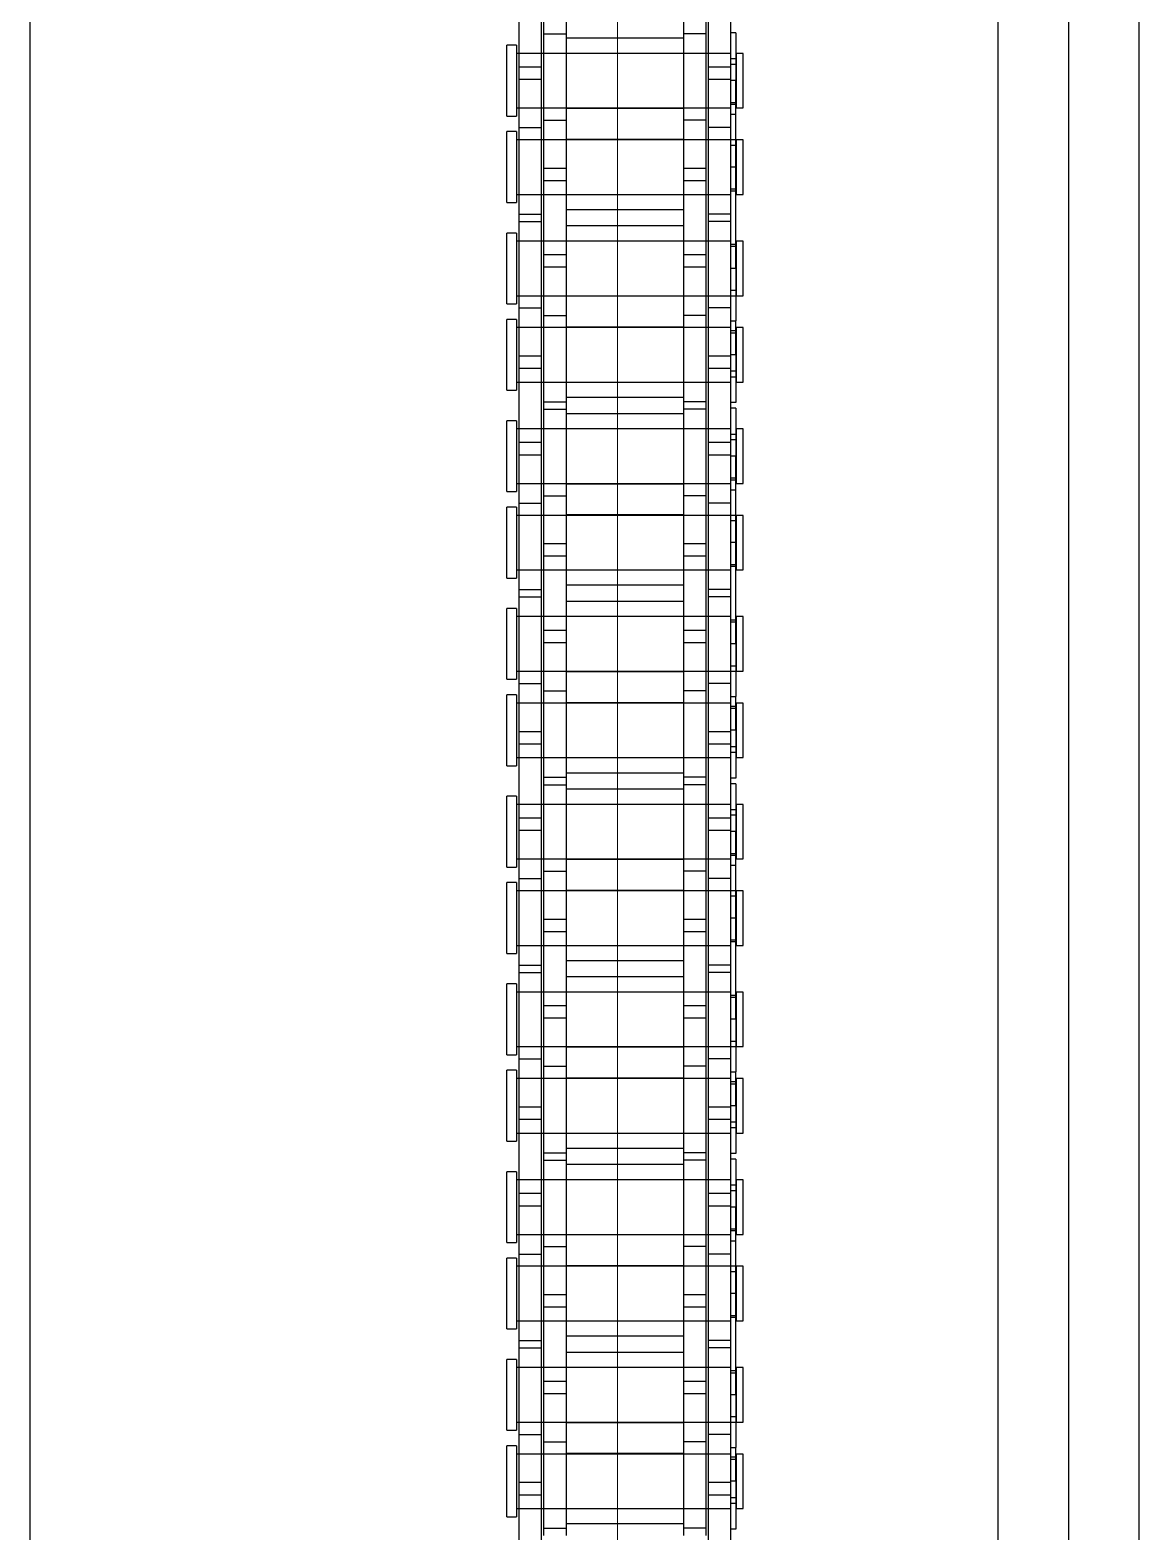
# Model space of a CAD drawing. Header units: metres. Extents: x 0 to 63075, y 0 to 44550.
# Drawn here: x 14529.8 to 14604.8, y 27604.5 to 27706.1 of the extents above; entities that cross this region are included whole.
import ezdxf

# ---------------------------------------------------------------- set-up
doc = ezdxf.new("R2010")
doc.units = ezdxf.units.M
doc.header["$LTSCALE"] = 75
for name, pattern in [('CENTER2', [28.575, 19.05, -3.175, 3.175, -3.175]), ('CENTERX2', [101.6, 63.5, -12.7, 12.7, -12.7]), ('HIDDEN2', [4.7625, 3.175, -1.5875])]:
    doc.linetypes.add(name, pattern=pattern)
for name, color, linetype in [('SC1', 7, 'CENTER2'), ('SDM', 7, 'Continuous'), ('SL4', 4, 'Continuous'), ('ST1', 7, 'HIDDEN2')]:
    doc.layers.add(name, color=color, linetype=linetype)

# ---------------------------------------------------------------- blocks, each defined once
blk = doc.blocks.new('A$Ca53c419a')
at = {"layer": 'SL4'}
for p, q in [((2339.74, 281.24), (3664.71, 281.24)), ((2339.74, 215.76), (3664.71, 215.76)), ((3664.71, 206.24), (2339.74, 206.24))]:
    blk.add_line(p, q, dxfattribs=at)
at = {"layer": 'ST1'}
for p, q in [((3175.73, 249), (3180.53, 249)), ((3175.73, 249), (3175.73, 248.34)), ((3180.53, 248.34), (3180.53, 249)), ((3181.58, 249), (3186.37, 249)), ((3181.58, 249), (3181.58, 248.34)), ((3186.37, 248.34), (3186.37, 249)), ((3188.43, 249), (3193.23, 249)), ((3188.43, 249), (3188.43, 248.34)), ((3193.23, 248.34), (3193.23, 249)), ((3194.28, 249), (3199.07, 249)), ((3194.28, 249), (3194.28, 248.34)), ((3199.07, 248.34), (3199.07, 249)), ((3201.13, 249), (3205.93, 249)), ((3201.13, 249), (3201.13, 248.34)), ((3205.93, 248.34), (3205.93, 249)), ((3206.98, 249), (3211.77, 249)), ((3206.98, 249), (3206.98, 248.34)), ((3211.77, 248.34), (3211.77, 249)), ((3213.83, 249), (3218.63, 249)), ((3213.83, 249), (3213.83, 248.34)), ((3218.63, 248.34), (3218.63, 249)), ((3219.68, 249), (3224.47, 249)), ((3219.68, 249), (3219.68, 248.34)), ((3224.47, 248.34), (3224.47, 249)), ((3226.53, 249), (3231.33, 249)), ((3226.53, 249), (3226.53, 248.34)), ((3231.33, 248.34), (3231.33, 249)), ((3232.38, 249), (3237.17, 249)), ((3232.38, 249), (3232.38, 248.34)), ((3237.17, 248.34), (3237.17, 249)), ((3239.23, 249), (3244.03, 249)), ((3239.23, 249), (3239.23, 248.34)), ((3244.03, 248.34), (3244.03, 249)), ((3245.08, 249), (3249.87, 249)), ((3245.08, 249), (3245.08, 248.34)), ((3249.87, 248.34), (3249.87, 249)), ((3251.93, 249), (3256.73, 249)), ((3251.93, 249), (3251.93, 248.34)), ((3256.73, 248.34), (3256.73, 249)), ((3257.78, 249), (3262.57, 249)), ((3257.78, 249), (3257.78, 248.34)), ((3262.57, 248.34), (3262.57, 249)), ((3264.63, 249), (3269.43, 249)), ((3264.63, 249), (3264.63, 248.34)), ((3269.43, 248.34), (3269.43, 249)), ((3270.48, 249), (3275.27, 249)), ((3270.48, 249), (3270.48, 248.34)), ((3275.27, 248.34), (3275.27, 249)), ((3168.1, 248.16), (3177.2, 248.16)), ((3180.53, 248.34), (3175.73, 248.34)), ((3176.28, 248.34), (3176.28, 233.84)), ((3176.28, 248.16), (3176.28, 246.64)), ((3177.2, 248.16), (3178.06, 248.16)), ((3177.2, 246.64), (3177.2, 248.16)), ((3178.06, 248.16), (3187.15, 248.16)), ((3178.06, 248.16), (3178.06, 246.64)), ((3179.97, 233.84), (3179.97, 248.34)), ((3179.97, 246.64), (3179.97, 248.16)), ((3181.3, 248.16), (3181.3, 246.64)), ((3186.37, 248.34), (3181.58, 248.34)), ((3182.13, 248.34), (3182.13, 233.84)), ((3182.13, 248.16), (3182.13, 246.64)), ((3185.82, 233.84), (3185.82, 248.34)), ((3185.82, 246.64), (3185.82, 248.16)), ((3187.15, 248.16), (3187.15, 246.64)), ((3187.15, 248.16), (3193.5, 248.16)), ((3187.65, 248.16), (3187.65, 246.64)), ((3193.23, 248.34), (3188.43, 248.34)), ((3188.98, 248.34), (3188.98, 233.84)), ((3188.98, 248.16), (3188.98, 246.64)), ((3192.67, 233.84), (3192.67, 248.34)), ((3192.67, 246.64), (3192.67, 248.16)), ((3193.5, 248.16), (3193.5, 246.64)), ((3193.5, 248.16), (3202.6, 248.16)), ((3199.07, 248.34), (3194.28, 248.34)), ((3194.83, 248.34), (3194.83, 233.84)), ((3194.83, 248.16), (3194.83, 246.64)), ((3196.75, 246.64), (3196.75, 248.16)), ((3197.61, 248.16), (3197.61, 246.64)), ((3198.52, 233.84), (3198.52, 248.34)), ((3198.52, 246.64), (3198.52, 248.16)), ((3205.93, 248.34), (3201.13, 248.34)), ((3201.68, 248.34), (3201.68, 233.84)), ((3201.68, 248.16), (3201.68, 246.64)), ((3202.6, 248.16), (3203.46, 248.16)), ((3202.6, 246.64), (3202.6, 248.16)), ((3203.46, 248.16), (3212.55, 248.16)), ((3203.46, 248.16), (3203.46, 246.64)), ((3205.37, 233.84), (3205.37, 248.34)), ((3205.37, 246.64), (3205.37, 248.16)), ((3206.7, 248.16), (3206.7, 246.64)), ((3211.77, 248.34), (3206.98, 248.34)), ((3207.53, 248.34), (3207.53, 233.84)), ((3207.53, 248.16), (3207.53, 246.64)), ((3211.22, 233.84), (3211.22, 248.34)), ((3211.22, 246.64), (3211.22, 248.16)), ((3212.55, 248.16), (3212.55, 246.64)), ((3212.55, 248.16), (3218.9, 248.16)), ((3213.05, 248.16), (3213.05, 246.64)), ((3218.63, 248.34), (3213.83, 248.34)), ((3214.38, 248.34), (3214.38, 233.84)), ((3214.38, 248.16), (3214.38, 246.64)), ((3218.07, 233.84), (3218.07, 248.34)), ((3218.07, 246.64), (3218.07, 248.16)), ((3218.9, 248.16), (3218.9, 246.64)), ((3218.9, 248.16), (3228, 248.16)), ((3224.47, 248.34), (3219.68, 248.34)), ((3220.23, 248.34), (3220.23, 233.84)), ((3220.23, 248.16), (3220.23, 246.64)), ((3222.15, 246.64), (3222.15, 248.16)), ((3223.01, 248.16), (3223.01, 246.64)), ((3223.92, 233.84), (3223.92, 248.34)), ((3223.92, 246.64), (3223.92, 248.16)), ((3231.33, 248.34), (3226.53, 248.34)), ((3227.08, 248.34), (3227.08, 233.84)), ((3227.08, 248.16), (3227.08, 246.64)), ((3228, 248.16), (3228.86, 248.16)), ((3228, 246.64), (3228, 248.16)), ((3228.86, 248.16), (3237.95, 248.16)), ((3228.86, 248.16), (3228.86, 246.64)), ((3230.77, 233.84), (3230.77, 248.34)), ((3230.77, 246.64), (3230.77, 248.16)), ((3232.1, 248.16), (3232.1, 246.64)), ((3237.17, 248.34), (3232.38, 248.34)), ((3232.93, 248.34), (3232.93, 233.84)), ((3232.93, 248.16), (3232.93, 246.64)), ((3236.62, 233.84), (3236.62, 248.34)), ((3236.62, 246.64), (3236.62, 248.16)), ((3237.95, 248.16), (3237.95, 246.64)), ((3237.95, 248.16), (3244.3, 248.16)), ((3238.45, 248.16), (3238.45, 246.64)), ((3244.03, 248.34), (3239.23, 248.34)), ((3239.78, 248.34), (3239.78, 233.84)), ((3239.78, 248.16), (3239.78, 246.64)), ((3243.47, 233.84), (3243.47, 248.34)), ((3243.47, 246.64), (3243.47, 248.16)), ((3244.3, 248.16), (3244.3, 246.64)), ((3244.3, 248.16), (3253.4, 248.16)), ((3249.87, 248.34), (3245.08, 248.34)), ((3245.63, 248.34), (3245.63, 233.84)), ((3245.63, 248.16), (3245.63, 246.64)), ((3247.55, 246.64), (3247.55, 248.16)), ((3248.41, 248.16), (3248.41, 246.64)), ((3249.32, 233.84), (3249.32, 248.34)), ((3249.32, 246.64), (3249.32, 248.16)), ((3256.73, 248.34), (3251.93, 248.34)), ((3252.48, 248.34), (3252.48, 233.84)), ((3252.48, 248.16), (3252.48, 246.64)), ((3253.4, 248.16), (3254.26, 248.16)), ((3253.4, 246.64), (3253.4, 248.16)), ((3254.26, 248.16), (3263.35, 248.16)), ((3254.26, 248.16), (3254.26, 246.64)), ((3256.17, 233.84), (3256.17, 248.34)), ((3256.17, 246.64), (3256.17, 248.16)), ((3257.5, 248.16), (3257.5, 246.64)), ((3262.57, 248.34), (3257.78, 248.34)), ((3258.33, 248.34), (3258.33, 233.84)), ((3258.33, 248.16), (3258.33, 246.64)), ((3262.02, 233.84), (3262.02, 248.34)), ((3262.02, 246.64), (3262.02, 248.16)), ((3263.35, 248.16), (3263.35, 246.64)), ((3263.35, 248.16), (3269.7, 248.16)), ((3263.85, 248.16), (3263.85, 246.64)), ((3269.43, 248.34), (3264.63, 248.34)), ((3265.18, 248.34), (3265.18, 233.84)), ((3265.18, 248.16), (3265.18, 246.64)), ((3268.87, 233.84), (3268.87, 248.34)), ((3268.87, 246.64), (3268.87, 248.16)), ((3269.7, 248.16), (3269.7, 246.64)), ((3269.7, 248.16), (3278.8, 248.16)), ((3275.27, 248.34), (3270.48, 248.34)), ((3271.03, 248.34), (3271.03, 233.84)), ((3271.03, 248.16), (3271.03, 246.64)), ((3272.95, 246.64), (3272.95, 248.16)), ((3273.81, 248.16), (3273.81, 246.64)), ((3274.72, 233.84), (3274.72, 248.34)), ((3274.72, 246.64), (3274.72, 248.16)), ((3168.1, 246.64), (3177.2, 246.64)), ((3174.45, 246.48), (3180.8, 246.48)), ((3174.95, 246.48), (3174.95, 244.96)), ((3176.28, 246.48), (3176.28, 244.96)), ((3177.2, 246.64), (3178.06, 246.64)), ((3178.06, 246.64), (3187.15, 246.64)), ((3179.97, 244.96), (3179.97, 246.48)), ((3180.8, 246.48), (3180.8, 244.96)), ((3180.8, 246.48), (3189.9, 246.48)), ((3182.13, 246.48), (3182.13, 244.96)), ((3184.05, 244.96), (3184.05, 246.48)), ((3184.91, 246.48), (3184.91, 244.96)), ((3185.82, 244.96), (3185.82, 246.48)), ((3187.15, 246.64), (3193.5, 246.64)), ((3188.98, 246.48), (3188.98, 244.96)), ((3189.9, 246.48), (3190.76, 246.48)), ((3189.9, 244.96), (3189.9, 246.48)), ((3190.76, 246.48), (3199.85, 246.48)), ((3190.76, 246.48), (3190.76, 244.96)), ((3192.67, 244.96), (3192.67, 246.48)), ((3193.5, 246.64), (3202.6, 246.64)), ((3194, 246.48), (3194, 244.96)), ((3194.83, 246.48), (3194.83, 244.96)), ((3198.52, 244.96), (3198.52, 246.48)), ((3199.85, 246.48), (3199.85, 244.96)), ((3199.85, 246.48), (3206.2, 246.48)), ((3200.35, 246.48), (3200.35, 244.96)), ((3201.68, 246.48), (3201.68, 244.96)), ((3202.6, 246.64), (3203.46, 246.64)), ((3203.46, 246.64), (3212.55, 246.64)), ((3205.37, 244.96), (3205.37, 246.48)), ((3206.2, 246.48), (3206.2, 244.96)), ((3206.2, 246.48), (3215.3, 246.48)), ((3207.53, 246.48), (3207.53, 244.96)), ((3209.45, 244.96), (3209.45, 246.48)), ((3210.31, 246.48), (3210.31, 244.96)), ((3211.22, 244.96), (3211.22, 246.48)), ((3212.55, 246.64), (3218.9, 246.64)), ((3214.38, 246.48), (3214.38, 244.96)), ((3215.3, 246.48), (3216.16, 246.48)), ((3215.3, 244.96), (3215.3, 246.48)), ((3216.16, 246.48), (3225.25, 246.48)), ((3216.16, 246.48), (3216.16, 244.96)), ((3218.07, 244.96), (3218.07, 246.48)), ((3218.9, 246.64), (3228, 246.64)), ((3219.4, 246.48), (3219.4, 244.96)), ((3220.23, 246.48), (3220.23, 244.96)), ((3223.92, 244.96), (3223.92, 246.48)), ((3225.25, 246.48), (3225.25, 244.96)), ((3225.25, 246.48), (3231.6, 246.48)), ((3225.75, 246.48), (3225.75, 244.96)), ((3227.08, 246.48), (3227.08, 244.96)), ((3228, 246.64), (3228.86, 246.64)), ((3228.86, 246.64), (3237.95, 246.64)), ((3230.77, 244.96), (3230.77, 246.48)), ((3231.6, 246.48), (3231.6, 244.96)), ((3231.6, 246.48), (3240.7, 246.48)), ((3232.93, 246.48), (3232.93, 244.96)), ((3234.85, 244.96), (3234.85, 246.48)), ((3235.71, 246.48), (3235.71, 244.96)), ((3236.62, 244.96), (3236.62, 246.48)), ((3237.95, 246.64), (3244.3, 246.64)), ((3239.78, 246.48), (3239.78, 244.96)), ((3240.7, 246.48), (3241.56, 246.48)), ((3240.7, 244.96), (3240.7, 246.48)), ((3241.56, 246.48), (3250.65, 246.48)), ((3241.56, 246.48), (3241.56, 244.96)), ((3243.47, 244.96), (3243.47, 246.48)), ((3244.3, 246.64), (3253.4, 246.64)), ((3244.8, 246.48), (3244.8, 244.96)), ((3245.63, 246.48), (3245.63, 244.96)), ((3249.32, 244.96), (3249.32, 246.48)), ((3250.65, 246.48), (3250.65, 244.96)), ((3250.65, 246.48), (3257, 246.48)), ((3251.15, 246.48), (3251.15, 244.96)), ((3252.48, 246.48), (3252.48, 244.96)), ((3253.4, 246.64), (3254.26, 246.64)), ((3254.26, 246.64), (3263.35, 246.64)), ((3256.17, 244.96), (3256.17, 246.48)), ((3257, 246.48), (3257, 244.96)), ((3257, 246.48), (3266.1, 246.48)), ((3258.33, 246.48), (3258.33, 244.96)), ((3260.25, 244.96), (3260.25, 246.48)), ((3261.11, 246.48), (3261.11, 244.96)), ((3262.02, 244.96), (3262.02, 246.48)), ((3263.35, 246.64), (3269.7, 246.64)), ((3265.18, 246.48), (3265.18, 244.96)), ((3266.1, 246.48), (3266.96, 246.48)), ((3266.1, 244.96), (3266.1, 246.48)), ((3266.96, 246.48), (3276.05, 246.48)), ((3266.96, 246.48), (3266.96, 244.96)), ((3268.87, 244.96), (3268.87, 246.48)), ((3269.7, 246.64), (3278.8, 246.64)), ((3270.2, 246.48), (3270.2, 244.96)), ((3271.03, 246.48), (3271.03, 244.96)), ((3274.72, 244.96), (3274.72, 246.48)), ((3276.05, 246.48), (3276.05, 244.96)), ((3276.05, 246.48), (3282.4, 246.48)), ((3174.45, 244.96), (3180.8, 244.96)), ((3175.24, 237.03), (3175.24, 244.96)), ((3176.28, 244.96), (3176.28, 237.03)), ((3179.97, 237.03), (3179.97, 244.96)), ((3180.02, 244.96), (3180.02, 237.03)), ((3180.8, 244.96), (3189.9, 244.96)), ((3182.09, 237.03), (3182.09, 244.96)), ((3182.13, 244.96), (3182.13, 237.03)), ((3185.82, 237.03), (3185.82, 244.96)), ((3186.87, 244.96), (3186.87, 237.03)), ((3187.94, 237.03), (3187.94, 244.96)), ((3188.98, 244.96), (3188.98, 237.03)), ((3189.9, 244.96), (3190.76, 244.96)), ((3190.76, 244.96), (3199.85, 244.96)), ((3192.67, 237.03), (3192.67, 244.96)), ((3192.72, 244.96), (3192.72, 237.03)), ((3194.79, 237.03), (3194.79, 244.96)), ((3194.83, 244.96), (3194.83, 237.03)), ((3198.52, 237.03), (3198.52, 244.96)), ((3199.57, 244.96), (3199.57, 237.03)), ((3199.85, 244.96), (3206.2, 244.96)), ((3200.64, 237.03), (3200.64, 244.96)), ((3201.68, 244.96), (3201.68, 237.03)), ((3205.37, 237.03), (3205.37, 244.96)), ((3205.42, 244.96), (3205.42, 237.03)), ((3206.2, 244.96), (3215.3, 244.96)), ((3207.49, 237.03), (3207.49, 244.96)), ((3207.53, 244.96), (3207.53, 237.03)), ((3211.22, 237.03), (3211.22, 244.96)), ((3212.27, 244.96), (3212.27, 237.03)), ((3213.34, 237.03), (3213.34, 244.96)), ((3214.38, 244.96), (3214.38, 237.03)), ((3215.3, 244.96), (3216.16, 244.96)), ((3216.16, 244.96), (3225.25, 244.96)), ((3218.07, 237.03), (3218.07, 244.96)), ((3218.12, 244.96), (3218.12, 237.03)), ((3220.19, 237.03), (3220.19, 244.96)), ((3220.23, 244.96), (3220.23, 237.03)), ((3223.92, 237.03), (3223.92, 244.96)), ((3224.97, 244.96), (3224.97, 237.03)), ((3225.25, 244.96), (3231.6, 244.96)), ((3226.04, 237.03), (3226.04, 244.96)), ((3227.08, 244.96), (3227.08, 237.03)), ((3230.77, 237.03), (3230.77, 244.96)), ((3230.82, 244.96), (3230.82, 237.03)), ((3231.6, 244.96), (3240.7, 244.96)), ((3232.89, 237.03), (3232.89, 244.96)), ((3232.93, 244.96), (3232.93, 237.03)), ((3236.62, 237.03), (3236.62, 244.96)), ((3237.67, 244.96), (3237.67, 237.03)), ((3238.74, 237.03), (3238.74, 244.96)), ((3239.78, 244.96), (3239.78, 237.03)), ((3240.7, 244.96), (3241.56, 244.96)), ((3241.56, 244.96), (3250.65, 244.96)), ((3243.47, 237.03), (3243.47, 244.96)), ((3243.52, 244.96), (3243.52, 237.03)), ((3245.59, 237.03), (3245.59, 244.96)), ((3245.63, 244.96), (3245.63, 237.03)), ((3249.32, 237.03), (3249.32, 244.96)), ((3250.37, 244.96), (3250.37, 237.03)), ((3250.65, 244.96), (3257, 244.96)), ((3251.44, 237.03), (3251.44, 244.96)), ((3252.48, 244.96), (3252.48, 237.03)), ((3256.17, 237.03), (3256.17, 244.96)), ((3256.22, 244.96), (3256.22, 237.03)), ((3257, 244.96), (3266.1, 244.96)), ((3258.29, 237.03), (3258.29, 244.96)), ((3258.33, 244.96), (3258.33, 237.03)), ((3262.02, 237.03), (3262.02, 244.96)), ((3263.07, 244.96), (3263.07, 237.03)), ((3264.14, 237.03), (3264.14, 244.96)), ((3265.18, 244.96), (3265.18, 237.03)), ((3266.1, 244.96), (3266.96, 244.96)), ((3266.96, 244.96), (3276.05, 244.96)), ((3268.87, 237.03), (3268.87, 244.96)), ((3268.92, 244.96), (3268.92, 237.03)), ((3270.99, 237.03), (3270.99, 244.96)), ((3271.03, 244.96), (3271.03, 237.03)), ((3274.72, 237.03), (3274.72, 244.96)), ((3275.77, 244.96), (3275.77, 237.03)), ((3276.05, 244.96), (3282.4, 244.96)), ((3174.45, 237.03), (3180.8, 237.03)), ((3174.95, 235.51), (3174.95, 237.03)), ((3176.28, 237.03), (3176.28, 235.51)), ((3179.97, 235.51), (3179.97, 237.03)), ((3180.8, 235.51), (3180.8, 237.03)), ((3180.8, 237.03), (3189.9, 237.03)), ((3182.13, 237.03), (3182.13, 235.51)), ((3184.05, 235.51), (3184.05, 237.03)), ((3184.91, 237.03), (3184.91, 235.51)), ((3185.82, 235.51), (3185.82, 237.03)), ((3188.98, 237.03), (3188.98, 235.51)), ((3189.9, 237.03), (3190.76, 237.03)), ((3189.9, 235.51), (3189.9, 237.03)), ((3190.76, 237.03), (3199.85, 237.03)), ((3190.76, 237.03), (3190.76, 235.51)), ((3192.67, 235.51), (3192.67, 237.03)), ((3194, 235.51), (3194, 237.03)), ((3194.83, 237.03), (3194.83, 235.51)), ((3198.52, 235.51), (3198.52, 237.03)), ((3199.85, 235.51), (3199.85, 237.03)), ((3199.85, 237.03), (3206.2, 237.03)), ((3200.35, 235.51), (3200.35, 237.03)), ((3201.68, 237.03), (3201.68, 235.51)), ((3205.37, 235.51), (3205.37, 237.03)), ((3206.2, 235.51), (3206.2, 237.03)), ((3206.2, 237.03), (3215.3, 237.03)), ((3207.53, 237.03), (3207.53, 235.51)), ((3209.45, 235.51), (3209.45, 237.03)), ((3210.31, 237.03), (3210.31, 235.51)), ((3211.22, 235.51), (3211.22, 237.03)), ((3214.38, 237.03), (3214.38, 235.51)), ((3215.3, 237.03), (3216.16, 237.03)), ((3215.3, 235.51), (3215.3, 237.03)), ((3216.16, 237.03), (3225.25, 237.03)), ((3216.16, 237.03), (3216.16, 235.51)), ((3218.07, 235.51), (3218.07, 237.03)), ((3219.4, 235.51), (3219.4, 237.03)), ((3220.23, 237.03), (3220.23, 235.51)), ((3223.92, 235.51), (3223.92, 237.03)), ((3225.25, 235.51), (3225.25, 237.03)), ((3225.25, 237.03), (3231.6, 237.03)), ((3225.75, 235.51), (3225.75, 237.03)), ((3227.08, 237.03), (3227.08, 235.51)), ((3230.77, 235.51), (3230.77, 237.03)), ((3231.6, 235.51), (3231.6, 237.03)), ((3231.6, 237.03), (3240.7, 237.03)), ((3232.93, 237.03), (3232.93, 235.51)), ((3234.85, 235.51), (3234.85, 237.03)), ((3235.71, 237.03), (3235.71, 235.51)), ((3236.62, 235.51), (3236.62, 237.03)), ((3239.78, 237.03), (3239.78, 235.51)), ((3240.7, 237.03), (3241.56, 237.03)), ((3240.7, 235.51), (3240.7, 237.03)), ((3241.56, 237.03), (3250.65, 237.03)), ((3241.56, 237.03), (3241.56, 235.51)), ((3243.47, 235.51), (3243.47, 237.03)), ((3244.8, 235.51), (3244.8, 237.03)), ((3245.63, 237.03), (3245.63, 235.51)), ((3249.32, 235.51), (3249.32, 237.03)), ((3250.65, 235.51), (3250.65, 237.03)), ((3250.65, 237.03), (3257, 237.03)), ((3251.15, 235.51), (3251.15, 237.03)), ((3252.48, 237.03), (3252.48, 235.51)), ((3256.17, 235.51), (3256.17, 237.03)), ((3257, 235.51), (3257, 237.03)), ((3257, 237.03), (3266.1, 237.03)), ((3258.33, 237.03), (3258.33, 235.51)), ((3260.25, 235.51), (3260.25, 237.03)), ((3261.11, 237.03), (3261.11, 235.51)), ((3262.02, 235.51), (3262.02, 237.03)), ((3265.18, 237.03), (3265.18, 235.51)), ((3266.1, 237.03), (3266.96, 237.03)), ((3266.1, 235.51), (3266.1, 237.03)), ((3266.96, 237.03), (3276.05, 237.03)), ((3266.96, 237.03), (3266.96, 235.51)), ((3268.87, 235.51), (3268.87, 237.03)), ((3270.2, 235.51), (3270.2, 237.03)), ((3271.03, 237.03), (3271.03, 235.51)), ((3274.72, 235.51), (3274.72, 237.03)), ((3276.05, 235.51), (3276.05, 237.03)), ((3276.05, 237.03), (3282.4, 237.03)), ((3168.1, 235.36), (3177.2, 235.36)), ((3174.45, 235.51), (3180.8, 235.51)), ((3176.28, 235.36), (3176.28, 233.84)), ((3177.2, 235.36), (3178.06, 235.36)), ((3177.2, 233.84), (3177.2, 235.36)), ((3178.06, 235.36), (3187.15, 235.36)), ((3178.06, 235.36), (3178.06, 233.84)), ((3179.97, 233.84), (3179.97, 235.36)), ((3180.8, 235.51), (3189.9, 235.51)), ((3181.3, 233.84), (3181.3, 235.36)), ((3182.13, 235.36), (3182.13, 233.51)), ((3185.82, 233.84), (3185.82, 235.36)), ((3187.15, 233.84), (3187.15, 235.36)), ((3187.15, 235.36), (3193.5, 235.36)), ((3187.65, 233.84), (3187.65, 235.36)), ((3188.98, 235.36), (3188.98, 233.84)), ((3189.9, 235.51), (3190.76, 235.51)), ((3190.76, 235.51), (3199.85, 235.51)), ((3192.67, 233.51), (3192.67, 235.36)), ((3193.5, 233.84), (3193.5, 235.36)), ((3193.5, 235.36), (3202.6, 235.36)), ((3194.83, 235.36), (3194.83, 233.84)), ((3196.75, 233.84), (3196.75, 235.36)), ((3197.61, 235.36), (3197.61, 233.84)), ((3198.52, 233.84), (3198.52, 235.36)), ((3199.85, 235.51), (3206.2, 235.51)), ((3201.68, 235.36), (3201.68, 233.84)), ((3202.6, 235.36), (3203.46, 235.36)), ((3202.6, 233.84), (3202.6, 235.36)), ((3203.46, 235.36), (3212.55, 235.36)), ((3203.46, 235.36), (3203.46, 233.84)), ((3205.37, 233.84), (3205.37, 235.36)), ((3206.2, 235.51), (3215.3, 235.51)), ((3206.7, 233.84), (3206.7, 235.36)), ((3207.53, 235.36), (3207.53, 233.51)), ((3211.22, 233.84), (3211.22, 235.36)), ((3212.55, 233.84), (3212.55, 235.36)), ((3212.55, 235.36), (3218.9, 235.36)), ((3213.05, 233.84), (3213.05, 235.36)), ((3214.38, 235.36), (3214.38, 233.84)), ((3215.3, 235.51), (3216.16, 235.51)), ((3216.16, 235.51), (3225.25, 235.51)), ((3218.07, 233.51), (3218.07, 235.36)), ((3218.9, 233.84), (3218.9, 235.36)), ((3218.9, 235.36), (3228, 235.36)), ((3220.23, 235.36), (3220.23, 233.84)), ((3222.15, 233.84), (3222.15, 235.36)), ((3223.01, 235.36), (3223.01, 233.84)), ((3223.92, 233.84), (3223.92, 235.36)), ((3225.25, 235.51), (3231.6, 235.51)), ((3227.08, 235.36), (3227.08, 233.84)), ((3228, 235.36), (3228.86, 235.36)), ((3228, 233.84), (3228, 235.36)), ((3228.86, 235.36), (3237.95, 235.36)), ((3228.86, 235.36), (3228.86, 233.84)), ((3230.77, 233.84), (3230.77, 235.36)), ((3231.6, 235.51), (3240.7, 235.51)), ((3232.1, 233.84), (3232.1, 235.36)), ((3232.93, 235.36), (3232.93, 233.51)), ((3236.62, 233.84), (3236.62, 235.36)), ((3237.95, 233.84), (3237.95, 235.36)), ((3237.95, 235.36), (3244.3, 235.36)), ((3238.45, 233.84), (3238.45, 235.36)), ((3239.78, 235.36), (3239.78, 233.84)), ((3240.7, 235.51), (3241.56, 235.51)), ((3241.56, 235.51), (3250.65, 235.51)), ((3243.47, 233.51), (3243.47, 235.36)), ((3244.3, 233.84), (3244.3, 235.36)), ((3244.3, 235.36), (3253.4, 235.36)), ((3245.63, 235.36), (3245.63, 233.84)), ((3247.55, 233.84), (3247.55, 235.36)), ((3248.41, 235.36), (3248.41, 233.84)), ((3249.32, 233.84), (3249.32, 235.36)), ((3250.65, 235.51), (3257, 235.51)), ((3252.48, 235.36), (3252.48, 233.84)), ((3253.4, 235.36), (3254.26, 235.36)), ((3253.4, 233.84), (3253.4, 235.36)), ((3254.26, 235.36), (3263.35, 235.36)), ((3254.26, 235.36), (3254.26, 233.84)), ((3256.17, 233.84), (3256.17, 235.36)), ((3257, 235.51), (3266.1, 235.51)), ((3257.5, 233.84), (3257.5, 235.36)), ((3258.33, 235.36), (3258.33, 233.51)), ((3262.02, 233.84), (3262.02, 235.36)), ((3263.35, 233.84), (3263.35, 235.36)), ((3263.35, 235.36), (3269.7, 235.36)), ((3263.85, 233.84), (3263.85, 235.36)), ((3265.18, 235.36), (3265.18, 233.84)), ((3266.1, 235.51), (3266.96, 235.51)), ((3266.96, 235.51), (3276.05, 235.51)), ((3268.87, 233.51), (3268.87, 235.36)), ((3269.7, 233.84), (3269.7, 235.36)), ((3269.7, 235.36), (3278.8, 235.36)), ((3271.03, 235.36), (3271.03, 233.84)), ((3272.95, 233.84), (3272.95, 235.36)), ((3273.81, 235.36), (3273.81, 233.84)), ((3274.72, 233.84), (3274.72, 235.36)), ((3276.05, 235.51), (3282.4, 235.51)), ((3168.1, 233.84), (3177.2, 233.84)), ((3174.9, 233.51), (3174.9, 233.84)), ((3176.65, 233.84), (3176.65, 233.47)), ((3177.02, 233.51), (3177.02, 233.84)), ((3177.2, 233.84), (3178.06, 233.84)), ((3178.06, 233.84), (3187.15, 233.84)), ((3178.13, 233.51), (3178.13, 233.84)), ((3179.6, 233.47), (3179.6, 233.84)), ((3179.75, 233.51), (3179.75, 233.84)), ((3180.42, 233.84), (3180.42, 233.51)), ((3182.5, 233.84), (3182.5, 233.47)), ((3183.98, 233.51), (3183.98, 233.84)), ((3185.45, 233.47), (3185.45, 233.84)), ((3185.59, 233.51), (3185.59, 233.84)), ((3187.15, 233.84), (3193.5, 233.84)), ((3189.21, 233.51), (3189.21, 233.84)), ((3189.35, 233.84), (3189.35, 233.47)), ((3190.83, 233.51), (3190.83, 233.84)), ((3192.3, 233.47), (3192.3, 233.84)), ((3193.5, 233.84), (3202.6, 233.84)), ((3194.38, 233.51), (3194.38, 233.84)), ((3195.06, 233.51), (3195.06, 233.84)), ((3195.2, 233.84), (3195.2, 233.47)), ((3196.68, 233.51), (3196.68, 233.84)), ((3197.78, 233.51), (3197.78, 233.84)), ((3198.15, 233.47), (3198.15, 233.84)), ((3199.91, 233.51), (3199.91, 233.84)), ((3200.3, 233.51), (3200.3, 233.84)), ((3202.05, 233.84), (3202.05, 233.47)), ((3202.42, 233.51), (3202.42, 233.84)), ((3202.6, 233.84), (3203.46, 233.84)), ((3203.46, 233.84), (3212.55, 233.84)), ((3203.53, 233.51), (3203.53, 233.84)), ((3205, 233.47), (3205, 233.84)), ((3205.15, 233.51), (3205.15, 233.84)), ((3205.82, 233.84), (3205.82, 233.51)), ((3207.9, 233.84), (3207.9, 233.47)), ((3209.38, 233.51), (3209.38, 233.84)), ((3210.85, 233.47), (3210.85, 233.84)), ((3210.99, 233.51), (3210.99, 233.84)), ((3212.55, 233.84), (3218.9, 233.84)), ((3214.61, 233.51), (3214.61, 233.84)), ((3214.75, 233.84), (3214.75, 233.47)), ((3216.23, 233.51), (3216.23, 233.84)), ((3217.7, 233.47), (3217.7, 233.84)), ((3218.9, 233.84), (3228, 233.84)), ((3219.78, 233.51), (3219.78, 233.84)), ((3220.46, 233.51), (3220.46, 233.84)), ((3220.6, 233.84), (3220.6, 233.47)), ((3222.08, 233.51), (3222.08, 233.84)), ((3223.18, 233.51), (3223.18, 233.84)), ((3223.55, 233.47), (3223.55, 233.84)), ((3225.31, 233.51), (3225.31, 233.84)), ((3225.7, 233.51), (3225.7, 233.84)), ((3227.45, 233.84), (3227.45, 233.47)), ((3227.82, 233.51), (3227.82, 233.84)), ((3228, 233.84), (3228.86, 233.84)), ((3228.86, 233.84), (3237.95, 233.84)), ((3228.93, 233.51), (3228.93, 233.84)), ((3230.4, 233.47), (3230.4, 233.84)), ((3230.55, 233.51), (3230.55, 233.84)), ((3231.22, 233.84), (3231.22, 233.51)), ((3233.3, 233.84), (3233.3, 233.47)), ((3234.78, 233.51), (3234.78, 233.84)), ((3236.25, 233.47), (3236.25, 233.84)), ((3236.39, 233.51), (3236.39, 233.84)), ((3237.95, 233.84), (3244.3, 233.84)), ((3240.01, 233.51), (3240.01, 233.84)), ((3240.15, 233.84), (3240.15, 233.47)), ((3241.63, 233.51), (3241.63, 233.84)), ((3243.1, 233.47), (3243.1, 233.84)), ((3244.3, 233.84), (3253.4, 233.84)), ((3245.18, 233.51), (3245.18, 233.84)), ((3245.86, 233.51), (3245.86, 233.84)), ((3246, 233.84), (3246, 233.47)), ((3247.48, 233.51), (3247.48, 233.84)), ((3248.58, 233.51), (3248.58, 233.84)), ((3248.95, 233.47), (3248.95, 233.84)), ((3250.71, 233.51), (3250.71, 233.84)), ((3251.1, 233.51), (3251.1, 233.84)), ((3252.85, 233.84), (3252.85, 233.47)), ((3253.22, 233.51), (3253.22, 233.84)), ((3253.4, 233.84), (3254.26, 233.84)), ((3254.26, 233.84), (3263.35, 233.84)), ((3254.33, 233.51), (3254.33, 233.84)), ((3255.8, 233.47), (3255.8, 233.84)), ((3255.95, 233.51), (3255.95, 233.84)), ((3256.62, 233.84), (3256.62, 233.51)), ((3258.7, 233.84), (3258.7, 233.47)), ((3260.18, 233.51), (3260.18, 233.84)), ((3261.65, 233.47), (3261.65, 233.84)), ((3261.79, 233.51), (3261.79, 233.84)), ((3263.35, 233.84), (3269.7, 233.84)), ((3265.41, 233.51), (3265.41, 233.84)), ((3265.55, 233.84), (3265.55, 233.47)), ((3267.03, 233.51), (3267.03, 233.84)), ((3268.5, 233.47), (3268.5, 233.84)), ((3269.7, 233.84), (3278.8, 233.84)), ((3270.58, 233.51), (3270.58, 233.84)), ((3271.26, 233.51), (3271.26, 233.84)), ((3271.4, 233.84), (3271.4, 233.47)), ((3272.88, 233.51), (3272.88, 233.84)), ((3273.98, 233.51), (3273.98, 233.84)), ((3274.35, 233.47), (3274.35, 233.84)), ((3276.11, 233.51), (3276.11, 233.84)), ((3178.13, 233.51), (3174.9, 233.51)), ((3179.97, 233.47), (3176.28, 233.47)), ((3176.28, 233.47), (3176.28, 233)), ((3176.28, 233), (3179.97, 233)), ((3178.13, 233.51), (3180.42, 233.51)), ((3179.97, 233), (3179.97, 233.47)), ((3183.98, 233.51), (3180.42, 233.51)), ((3185.82, 233.47), (3182.13, 233.47)), ((3182.13, 233.47), (3182.13, 233)), ((3182.13, 233), (3185.82, 233)), ((3183.98, 233.51), (3196.68, 233.51)), ((3185.82, 233), (3185.82, 233.47)), ((3192.67, 233.47), (3188.98, 233.47)), ((3188.98, 233.47), (3188.98, 233)), ((3188.98, 233), (3192.67, 233)), ((3192.67, 233), (3192.67, 233.47)), ((3198.52, 233.47), (3194.83, 233.47)), ((3194.83, 233.47), (3194.83, 233)), ((3194.83, 233), (3198.52, 233)), ((3199.91, 233.51), (3196.68, 233.51)), ((3198.52, 233), (3198.52, 233.47)), ((3203.53, 233.51), (3200.3, 233.51)), ((3205.37, 233.47), (3201.68, 233.47)), ((3201.68, 233.47), (3201.68, 233)), ((3201.68, 233), (3205.37, 233)), ((3203.53, 233.51), (3205.82, 233.51)), ((3205.37, 233), (3205.37, 233.47)), ((3209.38, 233.51), (3205.82, 233.51)), ((3211.22, 233.47), (3207.53, 233.47)), ((3207.53, 233.47), (3207.53, 233)), ((3207.53, 233), (3211.22, 233)), ((3209.38, 233.51), (3222.08, 233.51)), ((3211.22, 233), (3211.22, 233.47)), ((3218.07, 233.47), (3214.38, 233.47)), ((3214.38, 233.47), (3214.38, 233)), ((3214.38, 233), (3218.07, 233)), ((3218.07, 233), (3218.07, 233.47)), ((3223.92, 233.47), (3220.23, 233.47)), ((3220.23, 233.47), (3220.23, 233)), ((3220.23, 233), (3223.92, 233)), ((3225.31, 233.51), (3222.08, 233.51)), ((3223.92, 233), (3223.92, 233.47)), ((3228.93, 233.51), (3225.7, 233.51)), ((3230.77, 233.47), (3227.08, 233.47)), ((3227.08, 233.47), (3227.08, 233)), ((3227.08, 233), (3230.77, 233)), ((3228.93, 233.51), (3231.22, 233.51)), ((3230.77, 233), (3230.77, 233.47)), ((3234.78, 233.51), (3231.22, 233.51)), ((3236.62, 233.47), (3232.93, 233.47)), ((3232.93, 233.47), (3232.93, 233)), ((3232.93, 233), (3236.62, 233)), ((3234.78, 233.51), (3247.48, 233.51)), ((3236.62, 233), (3236.62, 233.47)), ((3243.47, 233.47), (3239.78, 233.47)), ((3239.78, 233.47), (3239.78, 233)), ((3239.78, 233), (3243.47, 233)), ((3243.47, 233), (3243.47, 233.47)), ((3249.32, 233.47), (3245.63, 233.47)), ((3245.63, 233.47), (3245.63, 233)), ((3245.63, 233), (3249.32, 233)), ((3250.71, 233.51), (3247.48, 233.51)), ((3249.32, 233), (3249.32, 233.47)), ((3254.33, 233.51), (3251.1, 233.51)), ((3256.17, 233.47), (3252.48, 233.47)), ((3252.48, 233.47), (3252.48, 233)), ((3252.48, 233), (3256.17, 233)), ((3254.33, 233.51), (3256.62, 233.51)), ((3256.17, 233), (3256.17, 233.47)), ((3260.18, 233.51), (3256.62, 233.51)), ((3262.02, 233.47), (3258.33, 233.47)), ((3258.33, 233.47), (3258.33, 233)), ((3258.33, 233), (3262.02, 233)), ((3260.18, 233.51), (3272.88, 233.51)), ((3262.02, 233), (3262.02, 233.47)), ((3268.87, 233.47), (3265.18, 233.47)), ((3265.18, 233.47), (3265.18, 233)), ((3265.18, 233), (3268.87, 233)), ((3268.87, 233), (3268.87, 233.47)), ((3274.72, 233.47), (3271.03, 233.47)), ((3271.03, 233.47), (3271.03, 233)), ((3271.03, 233), (3274.72, 233)), ((3276.11, 233.51), (3272.88, 233.51)), ((3274.72, 233), (3274.72, 233.47)), ((2339.74, 215.76), (3664.71, 215.76)), ((3664.71, 211), (2339.74, 211))]:
    blk.add_line(p, q, dxfattribs=at)

msp = doc.modelspace()

# ---------------------------------------------------------------- linework, layer by layer
at = {"layer": 'SC1', "color": 7, "linetype": 'CENTERX2', "lineweight": 9}
msp.add_line((14569.52, 27471.35), (14569.52, 41727.52), dxfattribs=at)

# ---------------------------------------------------------------- block references
at = {"layer": 'SDM', "rotation": 90}
msp.add_blockref('A$Ca53c419a', (14811.03, 24429.77), dxfattribs=at)

doc.saveas('drawing.dxf')
